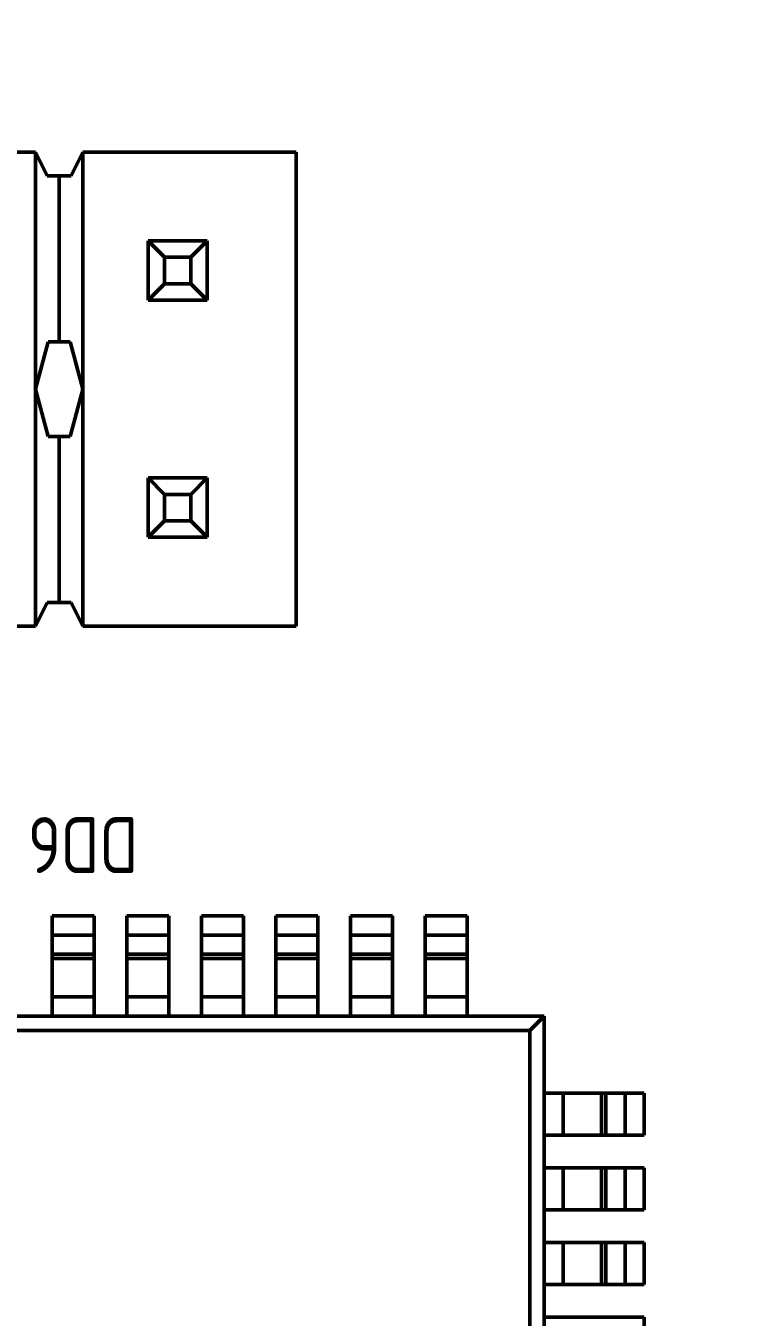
# Paper-space layout 'Layout1' of a CAD drawing. Extents: x -70 to 840, y -1 to 593.
# Drawn here: x 223.44 to 239.13, y 437.36 to 465.04 of the extents above; entities that cross this region are included whole.
import ezdxf

# ---------------------------------------------------------------- set-up
doc = ezdxf.new("R2010")
doc.units = 0
doc.header["$MEASUREMENT"] = 0
doc.layers.get('0').update_dxf_attribs({"linetype": 'CONTINUOUS', "lineweight": 15})
doc.layers.get('DEFPOINTS').update_dxf_attribs({"linetype": 'CONTINUOUS'})
doc.layers.add('Основная', color=7, linetype='CONTINUOUS', lineweight=50)
doc.styles.add('GOST type A0', font='', dxfattribs={"oblique": 15, "height": 3.5})
doc.styles.get('GOST type A0').set_extended_font_data('GOST type A')
doc.dimstyles.new('GOST type A', dxfattribs={"dimtxt": 3.5, "dimasz": 3, "dimexe": 2, "dimexo": 0, "dimgap": 1, "dimtad": 1, "dimtoh": 1, "dimtxsty": 'GOST type A0', "dimcen": 0, "dimazin": 2, "dimtfac": 1, "dimtmove": 0, "dimatfit": 3, "dimfxl": 1, "dimarcsym": 0})

# ---------------------------------------------------------------- blocks, each defined once
blk = doc.blocks.new('*D15')
at = {"color": 0, "lineweight": -2, "transparency": 16777216}
for p, q in [((92.256, 447.715), (92.256, 514.715)), ((349.456, 492.715), (349.456, 514.715)), ((95.256, 512.715), (346.456, 512.715))]:
    blk.add_line(p, q, dxfattribs=at)
at = {"color": 0, "transparency": 16777216}
for points in [[(95.256, 513.215), (95.256, 512.215), (92.256, 512.715)], [(346.456, 513.215), (346.456, 512.215), (349.456, 512.715)]]:
    blk.add_solid(points, dxfattribs=at)
at = {"layer": 'DEFPOINTS', "color": 0, "transparency": 16777216}
for p in [(349.456, 512.715), (349.456, 492.715), (92.256, 447.715)]:
    blk.add_point(p, dxfattribs=at)
at = {"color": 0, "transparency": 16777216, "insert": (220.856, 515.727), "char_height": 3.5, "attachment_point": 5, "style": 'GOST type A0'}
blk.add_mtext('128,6*', dxfattribs=at)

psp = doc.layouts.get("Layout1")

# ---------------------------------------------------------------- linework, layer by layer
at = {"layer": 'Основная'}
for p, q in [((223.648, 462.335), (219.584, 462.335)), ((219.584, 462.335), (223.648, 462.335)), ((223.648, 462.335), (219.584, 462.335)), ((219.584, 462.335), (223.648, 462.335)), ((223.896, 461.827), (223.648, 462.335)), ((223.648, 462.335), (223.896, 461.827)), ((223.648, 462.335), (223.648, 457.255)), ((223.896, 461.827), (223.648, 462.335)), ((223.648, 462.335), (223.896, 461.827)), ((223.648, 462.335), (223.648, 457.255)), ((224.664, 462.335), (224.416, 461.827)), ((224.416, 461.827), (224.664, 462.335)), ((224.664, 462.335), (224.416, 461.827)), ((224.416, 461.827), (224.664, 462.335)), ((229.236, 462.335), (224.664, 462.335)), ((224.664, 462.335), (229.236, 462.335)), ((224.664, 457.255), (224.664, 462.335)), ((229.236, 462.335), (224.664, 462.335)), ((224.664, 462.335), (229.236, 462.335)), ((224.664, 457.255), (224.664, 462.335)), ((229.236, 452.175), (229.236, 462.335)), ((229.236, 462.335), (229.236, 452.175)), ((229.236, 452.175), (229.236, 462.335)), ((229.236, 462.335), (229.236, 452.175)), ((224.416, 461.827), (223.896, 461.827)), ((223.896, 461.827), (224.156, 461.827)), ((224.416, 461.827), (223.896, 461.827)), ((223.896, 461.827), (224.156, 461.827)), ((224.156, 461.827), (224.156, 458.271)), ((224.156, 461.827), (224.416, 461.827)), ((224.156, 461.827), (224.156, 458.271)), ((224.156, 461.827), (224.416, 461.827)), ((226.062, 460.431), (226.062, 459.161)), ((226.062, 460.431), (226.414, 460.079)), ((226.062, 460.431), (227.332, 460.431)), ((226.062, 460.431), (226.062, 459.161)), ((226.062, 460.431), (226.414, 460.079)), ((226.062, 460.431), (227.332, 460.431)), ((226.98, 460.079), (227.332, 460.431)), ((226.98, 460.079), (227.332, 460.431)), ((227.332, 460.431), (227.332, 459.161)), ((227.332, 460.431), (227.332, 459.161)), ((226.414, 460.079), (226.414, 459.513)), ((226.414, 460.079), (226.98, 460.079)), ((226.414, 460.079), (226.414, 459.513)), ((226.414, 460.079), (226.98, 460.079)), ((226.98, 460.079), (226.98, 459.513)), ((226.98, 460.079), (226.98, 459.513)), ((226.062, 459.161), (226.414, 459.513)), ((226.062, 459.161), (226.414, 459.513)), ((226.414, 459.513), (226.98, 459.513)), ((226.414, 459.513), (226.98, 459.513)), ((226.98, 459.513), (227.332, 459.161)), ((226.98, 459.513), (227.332, 459.161)), ((226.062, 459.161), (227.332, 459.161)), ((226.062, 459.161), (227.332, 459.161)), ((223.648, 457.255), (223.922, 458.271)), ((223.648, 457.255), (223.922, 458.271)), ((223.922, 458.271), (224.156, 458.271)), ((223.922, 458.271), (224.156, 458.271)), ((224.156, 458.271), (224.39, 458.271)), ((224.156, 458.271), (224.39, 458.271)), ((224.39, 458.271), (224.664, 457.255)), ((224.39, 458.271), (224.664, 457.255)), ((223.648, 457.255), (223.648, 452.175)), ((223.648, 457.255), (223.922, 456.239)), ((223.648, 457.255), (223.648, 452.175)), ((223.648, 457.255), (223.922, 456.239)), ((224.39, 456.239), (224.664, 457.255)), ((224.39, 456.239), (224.664, 457.255)), ((224.664, 452.175), (224.664, 457.255)), ((224.664, 452.175), (224.664, 457.255)), ((223.922, 456.239), (224.156, 456.239)), ((223.922, 456.239), (224.156, 456.239)), ((224.156, 452.683), (224.156, 456.239)), ((224.156, 456.239), (224.39, 456.239)), ((224.156, 452.683), (224.156, 456.239)), ((224.156, 456.239), (224.39, 456.239)), ((226.062, 455.351), (227.332, 455.351)), ((226.062, 455.351), (226.414, 454.999)), ((226.062, 455.351), (226.062, 454.081)), ((226.062, 455.351), (227.332, 455.351)), ((226.062, 455.351), (226.414, 454.999)), ((226.062, 455.351), (226.062, 454.081)), ((226.98, 454.999), (227.332, 455.351)), ((226.98, 454.999), (227.332, 455.351)), ((227.332, 455.351), (227.332, 454.081)), ((227.332, 455.351), (227.332, 454.081)), ((226.414, 454.999), (226.98, 454.999)), ((226.414, 454.999), (226.414, 454.433)), ((226.414, 454.999), (226.98, 454.999)), ((226.414, 454.999), (226.414, 454.433)), ((226.98, 454.433), (226.98, 454.999)), ((226.98, 454.433), (226.98, 454.999)), ((226.062, 454.081), (226.414, 454.433)), ((226.062, 454.081), (226.414, 454.433)), ((226.414, 454.433), (226.98, 454.433)), ((226.414, 454.433), (226.98, 454.433)), ((226.98, 454.433), (227.332, 454.081)), ((226.98, 454.433), (227.332, 454.081)), ((226.062, 454.081), (227.332, 454.081)), ((226.062, 454.081), (227.332, 454.081)), ((223.648, 452.175), (223.896, 452.683)), ((223.648, 452.175), (223.896, 452.683)), ((223.648, 452.175), (223.896, 452.683)), ((223.648, 452.175), (223.896, 452.683)), ((223.896, 452.683), (224.416, 452.683)), ((223.896, 452.683), (224.156, 452.683)), ((223.896, 452.683), (224.416, 452.683)), ((223.896, 452.683), (224.156, 452.683)), ((224.156, 452.683), (224.416, 452.683)), ((224.156, 452.683), (224.416, 452.683)), ((224.416, 452.683), (224.664, 452.175)), ((224.416, 452.683), (224.664, 452.175)), ((224.416, 452.683), (224.664, 452.175)), ((224.416, 452.683), (224.664, 452.175)), ((219.584, 452.175), (223.648, 452.175)), ((219.584, 452.175), (223.648, 452.175)), ((219.584, 452.175), (223.648, 452.175)), ((219.584, 452.175), (223.648, 452.175)), ((224.664, 452.175), (229.236, 452.175)), ((224.664, 452.175), (229.236, 452.175)), ((224.664, 452.175), (229.236, 452.175)), ((224.664, 452.175), (229.236, 452.175)), ((224.906, 445.965), (224.006, 445.965)), ((224.006, 445.965), (224.006, 443.815)), ((224.006, 445.553), (224.006, 445.965)), ((224.006, 445.965), (224.906, 445.965)), ((224.906, 445.965), (224.006, 445.965)), ((224.006, 445.965), (224.006, 443.815)), ((224.006, 445.553), (224.006, 445.965)), ((224.006, 445.965), (224.906, 445.965)), ((224.906, 443.815), (224.906, 445.965)), ((224.906, 445.553), (224.906, 445.965)), ((224.906, 443.815), (224.906, 445.965)), ((224.906, 445.553), (224.906, 445.965)), ((226.506, 445.965), (225.606, 445.965)), ((225.606, 445.965), (225.606, 443.815)), ((225.606, 445.553), (225.606, 445.965)), ((225.606, 445.965), (226.506, 445.965)), ((226.506, 445.965), (225.606, 445.965)), ((225.606, 445.965), (225.606, 443.815)), ((225.606, 445.553), (225.606, 445.965)), ((225.606, 445.965), (226.506, 445.965)), ((226.506, 443.815), (226.506, 445.965)), ((226.506, 445.965), (226.506, 445.553)), ((226.506, 443.815), (226.506, 445.965)), ((226.506, 445.965), (226.506, 445.553)), ((228.106, 445.965), (227.206, 445.965)), ((227.206, 445.965), (227.206, 443.815)), ((227.206, 445.965), (227.206, 445.553)), ((227.206, 445.965), (228.106, 445.965)), ((228.106, 445.965), (227.206, 445.965)), ((227.206, 445.965), (227.206, 443.815)), ((227.206, 445.965), (227.206, 445.553)), ((227.206, 445.965), (228.106, 445.965)), ((228.106, 443.815), (228.106, 445.965)), ((228.106, 445.965), (228.106, 445.553)), ((228.106, 443.815), (228.106, 445.965)), ((228.106, 445.965), (228.106, 445.553)), ((229.706, 445.965), (228.806, 445.965)), ((228.806, 445.965), (228.806, 443.815)), ((228.806, 445.965), (228.806, 445.553)), ((228.806, 445.965), (229.706, 445.965)), ((229.706, 445.965), (228.806, 445.965)), ((228.806, 445.965), (228.806, 443.815)), ((228.806, 445.965), (228.806, 445.553)), ((228.806, 445.965), (229.706, 445.965)), ((229.706, 443.815), (229.706, 445.965)), ((229.706, 445.965), (229.706, 445.553)), ((229.706, 443.815), (229.706, 445.965)), ((229.706, 445.965), (229.706, 445.553)), ((231.306, 445.965), (230.406, 445.965)), ((230.406, 445.965), (230.406, 443.815)), ((230.406, 445.965), (230.406, 445.553)), ((230.406, 445.965), (231.306, 445.965)), ((231.306, 445.965), (230.406, 445.965)), ((230.406, 445.965), (230.406, 443.815)), ((230.406, 445.965), (230.406, 445.553)), ((230.406, 445.965), (231.306, 445.965)), ((231.306, 443.815), (231.306, 445.965)), ((231.306, 445.965), (231.306, 445.553)), ((231.306, 443.815), (231.306, 445.965)), ((231.306, 445.965), (231.306, 445.553)), ((232.906, 445.965), (232.006, 445.965)), ((232.006, 445.965), (232.006, 443.815)), ((232.006, 445.965), (232.006, 445.553)), ((232.006, 445.965), (232.906, 445.965)), ((232.906, 445.965), (232.006, 445.965)), ((232.006, 445.965), (232.006, 443.815)), ((232.006, 445.965), (232.006, 445.553)), ((232.006, 445.965), (232.906, 445.965)), ((232.906, 443.815), (232.906, 445.965)), ((232.906, 445.965), (232.906, 445.553)), ((232.906, 443.815), (232.906, 445.965)), ((232.906, 445.965), (232.906, 445.553)), ((224.006, 445.553), (224.006, 445.443)), ((224.006, 445.553), (224.906, 445.553)), ((224.006, 445.553), (224.006, 445.443)), ((224.006, 445.553), (224.906, 445.553)), ((224.006, 445.339), (224.006, 445.443)), ((224.006, 445.339), (224.006, 445.443)), ((224.006, 445.339), (224.006, 445.251)), ((224.006, 445.339), (224.006, 445.251)), ((224.906, 445.553), (224.906, 445.443)), ((224.906, 445.553), (224.906, 445.443)), ((224.906, 445.339), (224.906, 445.443)), ((224.906, 445.339), (224.906, 445.443)), ((224.906, 445.339), (224.906, 445.251)), ((224.906, 445.339), (224.906, 445.251)), ((225.606, 445.553), (225.606, 445.443)), ((225.606, 445.553), (226.506, 445.553)), ((225.606, 445.553), (225.606, 445.443)), ((225.606, 445.553), (226.506, 445.553)), ((225.606, 445.443), (225.606, 445.339)), ((225.606, 445.443), (225.606, 445.339)), ((225.606, 445.339), (225.606, 445.251)), ((225.606, 445.339), (225.606, 445.251)), ((226.506, 445.443), (226.506, 445.553)), ((226.506, 445.443), (226.506, 445.553)), ((226.506, 445.443), (226.506, 445.339)), ((226.506, 445.443), (226.506, 445.339)), ((226.506, 445.339), (226.506, 445.251)), ((226.506, 445.339), (226.506, 445.251)), ((227.206, 445.443), (227.206, 445.553)), ((227.206, 445.553), (228.106, 445.553)), ((227.206, 445.443), (227.206, 445.553)), ((227.206, 445.553), (228.106, 445.553)), ((227.206, 445.443), (227.206, 445.339)), ((227.206, 445.443), (227.206, 445.339)), ((227.206, 445.339), (227.206, 445.251)), ((227.206, 445.339), (227.206, 445.251)), ((228.106, 445.443), (228.106, 445.553)), ((228.106, 445.443), (228.106, 445.553)), ((228.106, 445.443), (228.106, 445.339)), ((228.106, 445.443), (228.106, 445.339)), ((228.106, 445.339), (228.106, 445.251)), ((228.106, 445.339), (228.106, 445.251)), ((228.806, 445.553), (228.806, 445.443)), ((228.806, 445.553), (229.706, 445.553)), ((228.806, 445.553), (228.806, 445.443)), ((228.806, 445.553), (229.706, 445.553)), ((228.806, 445.443), (228.806, 445.339)), ((228.806, 445.443), (228.806, 445.339)), ((228.806, 445.339), (228.806, 445.251)), ((228.806, 445.339), (228.806, 445.251)), ((229.706, 445.553), (229.706, 445.443)), ((229.706, 445.553), (229.706, 445.443)), ((229.706, 445.443), (229.706, 445.339)), ((229.706, 445.443), (229.706, 445.339)), ((229.706, 445.339), (229.706, 445.251)), ((229.706, 445.339), (229.706, 445.251)), ((230.406, 445.553), (230.406, 445.443)), ((230.406, 445.553), (231.306, 445.553)), ((230.406, 445.553), (230.406, 445.443)), ((230.406, 445.553), (231.306, 445.553)), ((230.406, 445.443), (230.406, 445.339)), ((230.406, 445.443), (230.406, 445.339)), ((230.406, 445.339), (230.406, 445.251)), ((230.406, 445.339), (230.406, 445.251)), ((231.306, 445.553), (231.306, 445.443)), ((231.306, 445.553), (231.306, 445.443)), ((231.306, 445.443), (231.306, 445.339)), ((231.306, 445.443), (231.306, 445.339)), ((231.306, 445.339), (231.306, 445.251)), ((231.306, 445.339), (231.306, 445.251)), ((232.006, 445.553), (232.006, 445.443)), ((232.006, 445.553), (232.906, 445.553)), ((232.006, 445.553), (232.006, 445.443)), ((232.006, 445.553), (232.906, 445.553)), ((232.006, 445.443), (232.006, 445.339)), ((232.006, 445.443), (232.006, 445.339)), ((232.006, 445.339), (232.006, 445.251)), ((232.006, 445.339), (232.006, 445.251)), ((232.906, 445.553), (232.906, 445.443)), ((232.906, 445.553), (232.906, 445.443)), ((232.906, 445.443), (232.906, 445.339)), ((232.906, 445.443), (232.906, 445.339)), ((232.906, 445.339), (232.906, 445.251)), ((232.906, 445.339), (232.906, 445.251)), ((224.006, 445.251), (224.006, 445.183)), ((224.006, 445.251), (224.006, 445.183)), ((224.006, 445.141), (224.006, 445.183)), ((224.006, 445.141), (224.006, 445.183)), ((224.006, 445.141), (224.006, 445.051)), ((224.006, 445.141), (224.906, 445.141)), ((224.006, 445.141), (224.006, 445.051)), ((224.006, 445.141), (224.906, 445.141)), ((224.006, 445.051), (224.006, 444.967)), ((224.006, 445.051), (224.906, 445.051)), ((224.006, 445.051), (224.006, 444.967)), ((224.006, 445.051), (224.906, 445.051)), ((224.906, 445.251), (224.906, 445.183)), ((224.906, 445.251), (224.906, 445.183)), ((224.906, 445.141), (224.906, 445.183)), ((224.906, 445.141), (224.906, 445.183)), ((224.906, 445.141), (224.906, 445.051)), ((224.906, 445.141), (224.906, 445.051)), ((224.906, 445.051), (224.906, 444.967)), ((224.906, 445.051), (224.906, 444.967)), ((225.606, 445.251), (225.606, 445.183)), ((225.606, 445.251), (225.606, 445.183)), ((225.606, 445.183), (225.606, 445.141)), ((225.606, 445.183), (225.606, 445.141)), ((225.606, 445.141), (225.606, 445.051)), ((225.606, 445.141), (226.506, 445.141)), ((225.606, 445.141), (225.606, 445.051)), ((225.606, 445.141), (226.506, 445.141)), ((225.606, 444.967), (225.606, 445.051)), ((225.606, 445.051), (226.506, 445.051)), ((225.606, 444.967), (225.606, 445.051)), ((225.606, 445.051), (226.506, 445.051)), ((226.506, 445.251), (226.506, 445.183)), ((226.506, 445.251), (226.506, 445.183)), ((226.506, 445.183), (226.506, 445.141)), ((226.506, 445.183), (226.506, 445.141)), ((226.506, 445.141), (226.506, 445.051)), ((226.506, 445.141), (226.506, 445.051)), ((226.506, 445.051), (226.506, 444.967)), ((226.506, 445.051), (226.506, 444.967)), ((227.206, 445.251), (227.206, 445.183)), ((227.206, 445.251), (227.206, 445.183)), ((227.206, 445.183), (227.206, 445.141)), ((227.206, 445.183), (227.206, 445.141)), ((227.206, 445.141), (227.206, 445.051)), ((227.206, 445.141), (228.106, 445.141)), ((227.206, 445.141), (227.206, 445.051)), ((227.206, 445.141), (228.106, 445.141)), ((227.206, 445.051), (227.206, 444.967)), ((227.206, 445.051), (228.106, 445.051)), ((227.206, 445.051), (227.206, 444.967)), ((227.206, 445.051), (228.106, 445.051)), ((228.106, 445.251), (228.106, 445.183)), ((228.106, 445.251), (228.106, 445.183)), ((228.106, 445.183), (228.106, 445.141)), ((228.106, 445.183), (228.106, 445.141)), ((228.106, 445.141), (228.106, 445.051)), ((228.106, 445.141), (228.106, 445.051)), ((228.106, 445.051), (228.106, 444.967)), ((228.106, 445.051), (228.106, 444.967)), ((228.806, 445.251), (228.806, 445.183)), ((228.806, 445.251), (228.806, 445.183)), ((228.806, 445.183), (228.806, 445.141)), ((228.806, 445.183), (228.806, 445.141)), ((228.806, 445.141), (228.806, 445.051)), ((228.806, 445.141), (229.706, 445.141)), ((228.806, 445.141), (228.806, 445.051)), ((228.806, 445.141), (229.706, 445.141)), ((228.806, 445.051), (228.806, 444.967)), ((228.806, 445.051), (229.706, 445.051)), ((228.806, 445.051), (228.806, 444.967)), ((228.806, 445.051), (229.706, 445.051)), ((229.706, 445.251), (229.706, 445.183)), ((229.706, 445.251), (229.706, 445.183)), ((229.706, 445.183), (229.706, 445.141)), ((229.706, 445.183), (229.706, 445.141)), ((229.706, 445.141), (229.706, 445.051)), ((229.706, 445.141), (229.706, 445.051)), ((229.706, 445.051), (229.706, 444.967)), ((229.706, 445.051), (229.706, 444.967)), ((230.406, 445.251), (230.406, 445.183)), ((230.406, 445.251), (230.406, 445.183)), ((230.406, 445.183), (230.406, 445.141)), ((230.406, 445.183), (230.406, 445.141)), ((230.406, 445.141), (230.406, 445.051)), ((230.406, 445.141), (231.306, 445.141)), ((230.406, 445.141), (230.406, 445.051)), ((230.406, 445.141), (231.306, 445.141)), ((230.406, 445.051), (230.406, 444.967)), ((230.406, 445.051), (231.306, 445.051)), ((230.406, 445.051), (230.406, 444.967)), ((230.406, 445.051), (231.306, 445.051)), ((231.306, 445.251), (231.306, 445.183)), ((231.306, 445.251), (231.306, 445.183)), ((231.306, 445.183), (231.306, 445.141)), ((231.306, 445.183), (231.306, 445.141)), ((231.306, 445.141), (231.306, 445.051)), ((231.306, 445.141), (231.306, 445.051)), ((231.306, 445.051), (231.306, 444.967)), ((231.306, 445.051), (231.306, 444.967)), ((232.006, 445.251), (232.006, 445.183)), ((232.006, 445.251), (232.006, 445.183)), ((232.006, 445.183), (232.006, 445.141)), ((232.006, 445.183), (232.006, 445.141)), ((232.006, 445.141), (232.006, 445.051)), ((232.006, 445.141), (232.906, 445.141)), ((232.006, 445.141), (232.006, 445.051)), ((232.006, 445.141), (232.906, 445.141)), ((232.006, 445.051), (232.006, 444.967)), ((232.006, 445.051), (232.906, 445.051)), ((232.006, 445.051), (232.006, 444.967)), ((232.006, 445.051), (232.906, 445.051)), ((232.906, 445.251), (232.906, 445.183)), ((232.906, 445.251), (232.906, 445.183)), ((232.906, 445.183), (232.906, 445.141)), ((232.906, 445.183), (232.906, 445.141)), ((232.906, 445.141), (232.906, 445.051)), ((232.906, 445.141), (232.906, 445.051)), ((232.906, 445.051), (232.906, 444.967)), ((232.906, 445.051), (232.906, 444.967)), ((224.006, 444.831), (224.006, 444.967)), ((224.006, 444.831), (224.006, 444.967)), ((224.006, 444.653), (224.006, 444.831)), ((224.006, 444.653), (224.006, 444.831)), ((224.906, 444.831), (224.906, 444.967)), ((224.906, 444.831), (224.906, 444.967)), ((224.906, 444.653), (224.906, 444.831)), ((224.906, 444.653), (224.906, 444.831)), ((225.606, 444.967), (225.606, 444.831)), ((225.606, 444.967), (225.606, 444.831)), ((225.606, 444.831), (225.606, 444.653)), ((225.606, 444.831), (225.606, 444.653)), ((226.506, 444.967), (226.506, 444.831)), ((226.506, 444.967), (226.506, 444.831)), ((226.506, 444.831), (226.506, 444.653)), ((226.506, 444.831), (226.506, 444.653)), ((227.206, 444.967), (227.206, 444.831)), ((227.206, 444.967), (227.206, 444.831)), ((227.206, 444.831), (227.206, 444.653)), ((227.206, 444.831), (227.206, 444.653)), ((228.106, 444.967), (228.106, 444.831)), ((228.106, 444.967), (228.106, 444.831)), ((228.106, 444.831), (228.106, 444.653)), ((228.106, 444.831), (228.106, 444.653)), ((228.806, 444.967), (228.806, 444.831)), ((228.806, 444.967), (228.806, 444.831)), ((228.806, 444.831), (228.806, 444.653)), ((228.806, 444.831), (228.806, 444.653)), ((229.706, 444.967), (229.706, 444.831)), ((229.706, 444.967), (229.706, 444.831)), ((229.706, 444.831), (229.706, 444.653)), ((229.706, 444.831), (229.706, 444.653)), ((230.406, 444.967), (230.406, 444.831)), ((230.406, 444.967), (230.406, 444.831)), ((230.406, 444.831), (230.406, 444.653)), ((230.406, 444.831), (230.406, 444.653)), ((231.306, 444.967), (231.306, 444.831)), ((231.306, 444.967), (231.306, 444.831)), ((231.306, 444.831), (231.306, 444.653)), ((231.306, 444.831), (231.306, 444.653)), ((232.006, 444.967), (232.006, 444.831)), ((232.006, 444.967), (232.006, 444.831)), ((232.006, 444.831), (232.006, 444.653)), ((232.006, 444.831), (232.006, 444.653)), ((232.906, 444.967), (232.906, 444.831)), ((232.906, 444.967), (232.906, 444.831)), ((232.906, 444.831), (232.906, 444.653)), ((232.906, 444.831), (232.906, 444.653)), ((224.006, 444.449), (224.006, 444.653)), ((224.006, 444.449), (224.006, 444.653)), ((224.906, 444.449), (224.906, 444.653)), ((224.906, 444.449), (224.906, 444.653)), ((225.606, 444.653), (225.606, 444.449)), ((225.606, 444.653), (225.606, 444.449)), ((226.506, 444.653), (226.506, 444.449)), ((226.506, 444.653), (226.506, 444.449)), ((227.206, 444.653), (227.206, 444.449)), ((227.206, 444.653), (227.206, 444.449)), ((228.106, 444.653), (228.106, 444.449)), ((228.106, 444.653), (228.106, 444.449)), ((228.806, 444.653), (228.806, 444.449)), ((228.806, 444.653), (228.806, 444.449)), ((229.706, 444.653), (229.706, 444.449)), ((229.706, 444.653), (229.706, 444.449)), ((230.406, 444.653), (230.406, 444.449)), ((230.406, 444.653), (230.406, 444.449)), ((231.306, 444.653), (231.306, 444.449)), ((231.306, 444.653), (231.306, 444.449)), ((232.006, 444.653), (232.006, 444.449)), ((232.006, 444.653), (232.006, 444.449)), ((232.906, 444.449), (232.906, 444.653)), ((232.906, 444.449), (232.906, 444.653)), ((224.006, 444.227), (224.006, 444.449)), ((224.006, 444.227), (224.006, 444.449)), ((224.006, 443.815), (224.006, 444.227)), ((224.006, 444.227), (224.906, 444.227)), ((224.006, 443.815), (224.006, 444.227)), ((224.006, 444.227), (224.906, 444.227)), ((224.906, 444.227), (224.906, 444.449)), ((224.906, 444.227), (224.906, 444.449)), ((224.906, 443.815), (224.906, 444.227)), ((224.906, 443.815), (224.906, 444.227)), ((225.606, 444.449), (225.606, 444.227)), ((225.606, 444.449), (225.606, 444.227)), ((225.606, 443.815), (225.606, 444.227)), ((225.606, 444.227), (226.506, 444.227)), ((225.606, 443.815), (225.606, 444.227)), ((225.606, 444.227), (226.506, 444.227)), ((226.506, 444.449), (226.506, 444.227)), ((226.506, 444.449), (226.506, 444.227)), ((226.506, 444.227), (226.506, 443.815)), ((226.506, 444.227), (226.506, 443.815)), ((227.206, 444.449), (227.206, 444.227)), ((227.206, 444.449), (227.206, 444.227)), ((227.206, 444.227), (227.206, 443.815)), ((227.206, 444.227), (228.106, 444.227)), ((227.206, 444.227), (227.206, 443.815)), ((227.206, 444.227), (228.106, 444.227)), ((228.106, 444.449), (228.106, 444.227)), ((228.106, 444.449), (228.106, 444.227)), ((228.106, 444.227), (228.106, 443.815)), ((228.106, 444.227), (228.106, 443.815)), ((228.806, 444.449), (228.806, 444.227)), ((228.806, 444.449), (228.806, 444.227)), ((228.806, 444.227), (228.806, 443.815)), ((228.806, 444.227), (229.706, 444.227)), ((228.806, 444.227), (228.806, 443.815)), ((228.806, 444.227), (229.706, 444.227)), ((229.706, 444.449), (229.706, 444.227)), ((229.706, 444.449), (229.706, 444.227)), ((229.706, 444.227), (229.706, 443.815)), ((229.706, 444.227), (229.706, 443.815)), ((230.406, 444.449), (230.406, 444.227)), ((230.406, 444.449), (230.406, 444.227)), ((230.406, 444.227), (230.406, 443.815)), ((230.406, 444.227), (231.306, 444.227)), ((230.406, 444.227), (230.406, 443.815)), ((230.406, 444.227), (231.306, 444.227)), ((231.306, 444.449), (231.306, 444.227)), ((231.306, 444.449), (231.306, 444.227)), ((231.306, 444.227), (231.306, 443.815)), ((231.306, 444.227), (231.306, 443.815)), ((232.006, 444.449), (232.006, 444.227)), ((232.006, 444.449), (232.006, 444.227)), ((232.006, 444.227), (232.006, 443.815)), ((232.006, 444.227), (232.906, 444.227)), ((232.006, 444.227), (232.006, 443.815)), ((232.006, 444.227), (232.906, 444.227)), ((232.906, 444.449), (232.906, 444.227)), ((232.906, 444.449), (232.906, 444.227)), ((232.906, 444.227), (232.906, 443.815)), ((232.906, 444.227), (232.906, 443.815)), ((214.356, 443.815), (234.556, 443.815)), ((214.356, 443.815), (234.556, 443.815)), ((224.006, 443.815), (223.306, 443.815)), ((224.006, 443.815), (223.306, 443.815)), ((225.606, 443.815), (224.906, 443.815)), ((225.606, 443.815), (224.906, 443.815)), ((227.206, 443.815), (226.506, 443.815)), ((227.206, 443.815), (226.506, 443.815)), ((228.806, 443.815), (228.106, 443.815)), ((228.806, 443.815), (228.106, 443.815)), ((230.406, 443.815), (229.706, 443.815)), ((230.406, 443.815), (229.706, 443.815)), ((232.006, 443.815), (231.306, 443.815)), ((232.006, 443.815), (231.306, 443.815)), ((234.556, 443.815), (232.906, 443.815)), ((234.556, 443.815), (232.906, 443.815)), ((234.252, 443.511), (234.556, 443.815)), ((234.252, 443.511), (234.556, 443.815)), ((234.556, 442.165), (234.556, 443.815)), ((234.556, 423.615), (234.556, 443.815)), ((234.556, 442.165), (234.556, 443.815)), ((234.556, 423.615), (234.556, 443.815)), ((214.66, 443.511), (234.252, 443.511)), ((214.66, 443.511), (234.252, 443.511)), ((234.252, 423.919), (234.252, 443.511)), ((234.252, 423.919), (234.252, 443.511)), ((236.706, 442.165), (234.556, 442.165)), ((234.556, 442.165), (234.968, 442.165)), ((236.706, 442.165), (234.556, 442.165)), ((234.556, 442.165), (234.968, 442.165)), ((234.968, 442.165), (235.19, 442.165)), ((234.968, 442.165), (234.968, 441.265)), ((234.968, 442.165), (235.19, 442.165)), ((234.968, 442.165), (234.968, 441.265)), ((235.19, 442.165), (235.394, 442.165)), ((235.19, 442.165), (235.394, 442.165)), ((235.394, 442.165), (235.572, 442.165)), ((235.394, 442.165), (235.572, 442.165)), ((235.572, 442.165), (235.708, 442.165)), ((235.572, 442.165), (235.708, 442.165)), ((235.708, 442.165), (235.792, 442.165)), ((235.708, 442.165), (235.792, 442.165)), ((235.792, 442.165), (235.882, 442.165)), ((235.792, 442.165), (235.792, 441.265)), ((235.792, 442.165), (235.882, 442.165)), ((235.792, 442.165), (235.792, 441.265)), ((235.882, 442.165), (235.924, 442.165)), ((235.882, 442.165), (235.882, 441.265)), ((235.882, 442.165), (235.924, 442.165)), ((235.882, 442.165), (235.882, 441.265)), ((235.924, 442.165), (235.992, 442.165)), ((235.924, 442.165), (235.992, 442.165)), ((235.992, 442.165), (236.08, 442.165)), ((235.992, 442.165), (236.08, 442.165)), ((236.08, 442.165), (236.184, 442.165)), ((236.08, 442.165), (236.184, 442.165)), ((236.184, 442.165), (236.294, 442.165)), ((236.184, 442.165), (236.294, 442.165)), ((236.294, 442.165), (236.706, 442.165)), ((236.294, 442.165), (236.294, 441.265)), ((236.294, 442.165), (236.706, 442.165)), ((236.294, 442.165), (236.294, 441.265)), ((236.706, 441.265), (236.706, 442.165)), ((236.706, 442.165), (236.706, 441.265)), ((236.706, 441.265), (236.706, 442.165)), ((236.706, 442.165), (236.706, 441.265)), ((234.556, 440.565), (234.556, 441.265)), ((234.556, 441.265), (236.706, 441.265)), ((234.556, 441.265), (234.968, 441.265)), ((234.556, 440.565), (234.556, 441.265)), ((234.556, 441.265), (236.706, 441.265)), ((234.556, 441.265), (234.968, 441.265)), ((234.968, 441.265), (235.19, 441.265)), ((234.968, 441.265), (235.19, 441.265)), ((235.19, 441.265), (235.394, 441.265)), ((235.19, 441.265), (235.394, 441.265)), ((235.394, 441.265), (235.572, 441.265)), ((235.394, 441.265), (235.572, 441.265)), ((235.572, 441.265), (235.708, 441.265)), ((235.572, 441.265), (235.708, 441.265)), ((235.708, 441.265), (235.792, 441.265)), ((235.708, 441.265), (235.792, 441.265)), ((235.792, 441.265), (235.882, 441.265)), ((235.792, 441.265), (235.882, 441.265)), ((235.882, 441.265), (235.924, 441.265)), ((235.882, 441.265), (235.924, 441.265)), ((235.924, 441.265), (235.992, 441.265)), ((235.924, 441.265), (235.992, 441.265)), ((235.992, 441.265), (236.08, 441.265)), ((235.992, 441.265), (236.08, 441.265)), ((236.08, 441.265), (236.184, 441.265)), ((236.08, 441.265), (236.184, 441.265)), ((236.184, 441.265), (236.294, 441.265)), ((236.184, 441.265), (236.294, 441.265)), ((236.294, 441.265), (236.706, 441.265)), ((236.294, 441.265), (236.706, 441.265)), ((236.706, 440.565), (234.556, 440.565)), ((234.556, 440.565), (234.968, 440.565)), ((236.706, 440.565), (234.556, 440.565)), ((234.556, 440.565), (234.968, 440.565)), ((234.968, 440.565), (235.19, 440.565)), ((234.968, 440.565), (234.968, 439.665)), ((234.968, 440.565), (235.19, 440.565)), ((234.968, 440.565), (234.968, 439.665)), ((235.19, 440.565), (235.394, 440.565)), ((235.19, 440.565), (235.394, 440.565)), ((235.394, 440.565), (235.572, 440.565)), ((235.394, 440.565), (235.572, 440.565)), ((235.572, 440.565), (235.708, 440.565)), ((235.572, 440.565), (235.708, 440.565)), ((235.708, 440.565), (235.792, 440.565)), ((235.708, 440.565), (235.792, 440.565)), ((235.792, 440.565), (235.882, 440.565)), ((235.792, 440.565), (235.792, 439.665)), ((235.792, 440.565), (235.882, 440.565)), ((235.792, 440.565), (235.792, 439.665)), ((235.882, 440.565), (235.924, 440.565)), ((235.882, 440.565), (235.882, 439.665)), ((235.882, 440.565), (235.924, 440.565)), ((235.882, 440.565), (235.882, 439.665)), ((235.924, 440.565), (235.992, 440.565)), ((235.924, 440.565), (235.992, 440.565)), ((235.992, 440.565), (236.08, 440.565)), ((235.992, 440.565), (236.08, 440.565)), ((236.08, 440.565), (236.184, 440.565)), ((236.08, 440.565), (236.184, 440.565)), ((236.184, 440.565), (236.294, 440.565)), ((236.184, 440.565), (236.294, 440.565)), ((236.294, 440.565), (236.706, 440.565)), ((236.294, 440.565), (236.294, 439.665)), ((236.294, 440.565), (236.706, 440.565)), ((236.294, 440.565), (236.294, 439.665)), ((236.706, 439.665), (236.706, 440.565)), ((236.706, 440.565), (236.706, 439.665)), ((236.706, 439.665), (236.706, 440.565)), ((236.706, 440.565), (236.706, 439.665)), ((234.556, 438.965), (234.556, 439.665)), ((234.556, 439.665), (236.706, 439.665)), ((234.556, 439.665), (234.968, 439.665)), ((234.556, 438.965), (234.556, 439.665)), ((234.556, 439.665), (236.706, 439.665)), ((234.556, 439.665), (234.968, 439.665)), ((234.968, 439.665), (235.19, 439.665)), ((234.968, 439.665), (235.19, 439.665)), ((235.19, 439.665), (235.394, 439.665)), ((235.19, 439.665), (235.394, 439.665)), ((235.394, 439.665), (235.572, 439.665)), ((235.394, 439.665), (235.572, 439.665)), ((235.572, 439.665), (235.708, 439.665)), ((235.572, 439.665), (235.708, 439.665)), ((235.708, 439.665), (235.792, 439.665)), ((235.708, 439.665), (235.792, 439.665)), ((235.792, 439.665), (235.882, 439.665)), ((235.792, 439.665), (235.882, 439.665)), ((235.882, 439.665), (235.924, 439.665)), ((235.882, 439.665), (235.924, 439.665)), ((235.924, 439.665), (235.992, 439.665)), ((235.924, 439.665), (235.992, 439.665)), ((235.992, 439.665), (236.08, 439.665)), ((235.992, 439.665), (236.08, 439.665)), ((236.08, 439.665), (236.184, 439.665)), ((236.08, 439.665), (236.184, 439.665)), ((236.184, 439.665), (236.294, 439.665)), ((236.184, 439.665), (236.294, 439.665)), ((236.294, 439.665), (236.706, 439.665)), ((236.294, 439.665), (236.706, 439.665)), ((236.706, 438.965), (234.556, 438.965)), ((234.556, 438.965), (234.968, 438.965)), ((236.706, 438.965), (234.556, 438.965)), ((234.556, 438.965), (234.968, 438.965)), ((234.968, 438.965), (235.19, 438.965)), ((234.968, 438.965), (234.968, 438.065)), ((234.968, 438.965), (235.19, 438.965)), ((234.968, 438.965), (234.968, 438.065)), ((235.19, 438.965), (235.394, 438.965)), ((235.19, 438.965), (235.394, 438.965)), ((235.394, 438.965), (235.572, 438.965)), ((235.394, 438.965), (235.572, 438.965)), ((235.572, 438.965), (235.708, 438.965)), ((235.572, 438.965), (235.708, 438.965)), ((235.708, 438.965), (235.792, 438.965)), ((235.708, 438.965), (235.792, 438.965)), ((235.792, 438.965), (235.882, 438.965)), ((235.792, 438.965), (235.792, 438.065)), ((235.792, 438.965), (235.882, 438.965)), ((235.792, 438.965), (235.792, 438.065)), ((235.882, 438.965), (235.924, 438.965)), ((235.882, 438.965), (235.882, 438.065)), ((235.882, 438.965), (235.924, 438.965)), ((235.882, 438.965), (235.882, 438.065)), ((235.924, 438.965), (235.992, 438.965)), ((235.924, 438.965), (235.992, 438.965)), ((235.992, 438.965), (236.08, 438.965)), ((235.992, 438.965), (236.08, 438.965)), ((236.08, 438.965), (236.184, 438.965)), ((236.08, 438.965), (236.184, 438.965)), ((236.184, 438.965), (236.294, 438.965)), ((236.184, 438.965), (236.294, 438.965)), ((236.294, 438.965), (236.706, 438.965)), ((236.294, 438.965), (236.294, 438.065)), ((236.294, 438.965), (236.706, 438.965)), ((236.294, 438.965), (236.294, 438.065)), ((236.706, 438.065), (236.706, 438.965)), ((236.706, 438.965), (236.706, 438.065)), ((236.706, 438.065), (236.706, 438.965)), ((236.706, 438.965), (236.706, 438.065)), ((234.556, 437.365), (234.556, 438.065)), ((234.556, 438.065), (236.706, 438.065)), ((234.556, 438.065), (234.968, 438.065)), ((234.556, 437.365), (234.556, 438.065)), ((234.556, 438.065), (236.706, 438.065)), ((234.556, 438.065), (234.968, 438.065)), ((234.968, 438.065), (235.19, 438.065)), ((234.968, 438.065), (235.19, 438.065)), ((235.19, 438.065), (235.394, 438.065)), ((235.19, 438.065), (235.394, 438.065)), ((235.394, 438.065), (235.572, 438.065)), ((235.394, 438.065), (235.572, 438.065)), ((235.572, 438.065), (235.708, 438.065)), ((235.572, 438.065), (235.708, 438.065)), ((235.708, 438.065), (235.792, 438.065)), ((235.708, 438.065), (235.792, 438.065)), ((235.792, 438.065), (235.882, 438.065)), ((235.792, 438.065), (235.882, 438.065)), ((235.882, 438.065), (235.924, 438.065)), ((235.882, 438.065), (235.924, 438.065)), ((235.924, 438.065), (235.992, 438.065)), ((235.924, 438.065), (235.992, 438.065)), ((235.992, 438.065), (236.08, 438.065)), ((235.992, 438.065), (236.08, 438.065)), ((236.08, 438.065), (236.184, 438.065)), ((236.08, 438.065), (236.184, 438.065)), ((236.184, 438.065), (236.294, 438.065)), ((236.184, 438.065), (236.294, 438.065)), ((236.294, 438.065), (236.706, 438.065)), ((236.294, 438.065), (236.706, 438.065)), ((236.706, 437.365), (234.556, 437.365)), ((236.706, 437.365), (234.556, 437.365)), ((236.706, 436.465), (236.706, 437.365)), ((236.706, 436.465), (236.706, 437.365))]:
    psp.add_line(p, q, dxfattribs=at)

# ---------------------------------------------------------------- texts
at = {"layer": 'Основная', "style": 'GOST type A0'}
psp.add_text('DD6', height=1.2, rotation=180, dxfattribs=at).set_placement((225.85, 448.082))

# ---------------------------------------------------------------- dimensions: what is measured, and where the dimension line sits
dim = psp.add_linear_dim(base=(349.456, 512.715), p1=(92.256, 447.715), p2=(349.456, 492.715), text='128,6*', dimstyle='GOST type A')
dim.commit()
dim.dimension.update_dxf_attribs({"geometry": '*D15', "text_midpoint": (220.856, 515.727)})

doc.saveas('drawing.dxf')
